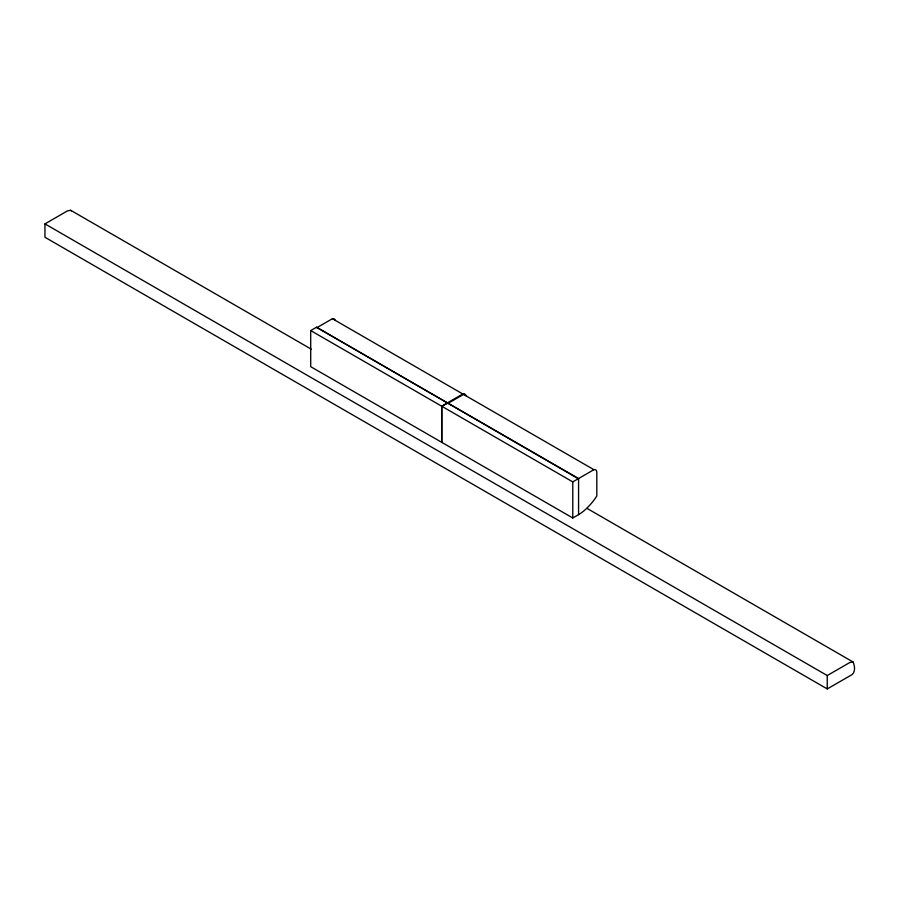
<?xml version="1.0" encoding="UTF-8"?>
<svg xmlns="http://www.w3.org/2000/svg" width="899" height="899" viewBox="0 0 899 899"><rect width="100%" height="100%" fill="white"/><g stroke="black" fill="none" stroke-linecap="round" stroke-linejoin="round"><path stroke-width="1.35" d="M586.946 508.34L852.971 661.934C854.825 665.395 855.646 671.879 852.038 674.621L827.249 688.926L44.95 237.269L44.95 223.885L67.447 210.905L70.673 210.276L311.2 349.138M310.706 330.574L316.504 327.236L578.574 478.538L578.574 514.633L572.775 517.981L310.706 366.68L310.706 330.574L572.775 481.886L593.902 469.683A5.551 3.203 -60 0 1 596.812 472.391L596.812 496.012C592.272 503.249 584.979 510.98 578.574 514.633M316.796 327.73L332.416 318.718L462.794 393.987A5.551 3.203 -60 0 1 465.334 394.987M462.794 393.987L441.667 406.191L441.667 442.286M447.904 403.426L463.524 394.414A5.551 3.203 -60 0 1 465.862 395.088M44.95 223.885L827.249 675.542L849.746 662.552L852.971 661.934M463.524 394.414L593.902 469.683M578.574 478.875L316.504 327.236M70.673 210.276L71.268 210.905M827.249 675.542L827.249 688.926M572.775 481.886L572.775 517.981M447.612 403.258L441.814 406.269L441.814 442.375M466.064 395.403A5.551 3.203 -60 0 1 466.334 396.178M332.416 318.718A5.551 3.203 -60 0 1 335.226 320.493"/></g></svg>
